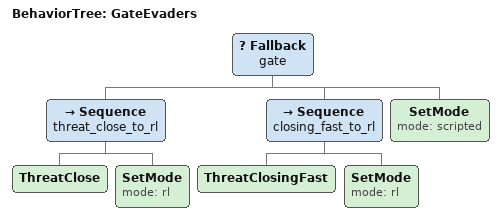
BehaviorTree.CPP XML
<?xml version="1.0"?>
<!-- Gate for the evader team. RL takes over when a pursuer is close or closing
     fast; scripted potential-field flee otherwise. -->
<root BTCPP_format="4" main_tree_to_execute="GateEvaders">
  <BehaviorTree ID="GateEvaders">
    <Fallback name="gate">
      <Sequence name="threat_close_to_rl">
        <ThreatClose/>
        <SetMode mode="rl"/>
      </Sequence>
      <Sequence name="closing_fast_to_rl">
        <ThreatClosingFast/>
        <SetMode mode="rl"/>
      </Sequence>
      <SetMode mode="scripted"/>
    </Fallback>
  </BehaviorTree>
</root>
